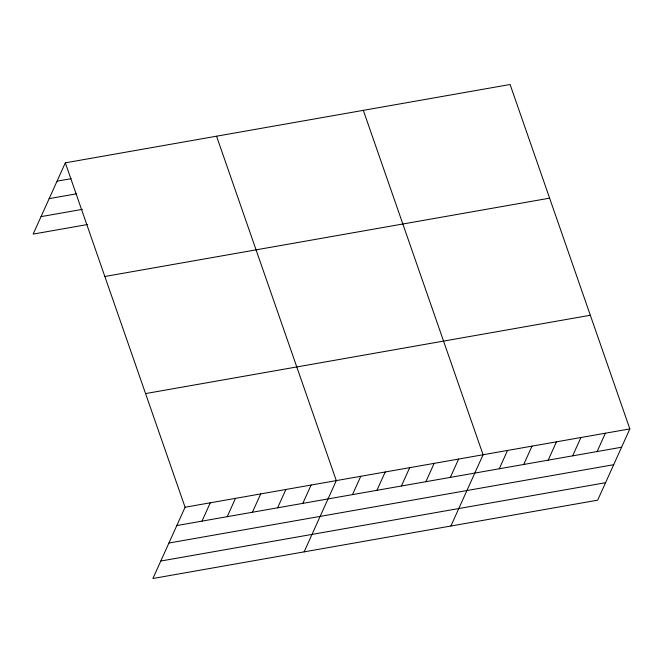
<?xml version="1.0" encoding="UTF-8"?>
<svg xmlns="http://www.w3.org/2000/svg" width="663" height="663" viewBox="0 0 663 663"><rect width="100%" height="100%" fill="white"/><g stroke="black" fill="none" stroke-linecap="round" stroke-linejoin="round"><path stroke-width="0.99" d="M65.33 162.833L185.085 507.236L152.904 578.501L597.67 500.167L629.85 428.903L510.096 84.499L65.33 162.833L33.15 234.097L87.591 224.508M202.008 521.118L210.287 502.794M227.21 516.684L235.489 498.352M252.412 512.242L260.692 493.918M277.623 507.808L285.894 489.476M302.825 503.366L311.096 485.043M304.126 551.865L336.298 480.6L216.552 136.197M352.492 494.623L360.763 476.291M376.949 490.313L385.228 471.981M401.413 486.004L409.693 467.68M425.878 481.694L434.149 463.371M450.334 477.385L458.614 459.061M450.898 526.016L483.078 454.752L363.324 110.348M499.264 468.774L507.535 450.442M523.729 464.465L531.999 446.133M548.185 460.155L556.464 441.831M572.65 455.846L580.929 437.522M597.114 451.536L605.385 433.212M57.051 181.156L71.165 178.678M49.161 198.627L76.386 193.836M41.04 216.627L82.369 209.351M104.845 276.488L549.619 198.154M145.562 393.582L590.335 315.248M185.085 507.236L629.85 428.903M176.806 525.56L621.571 447.235M168.916 543.03L613.689 464.697M160.794 561.031L605.559 482.697"/></g></svg>
